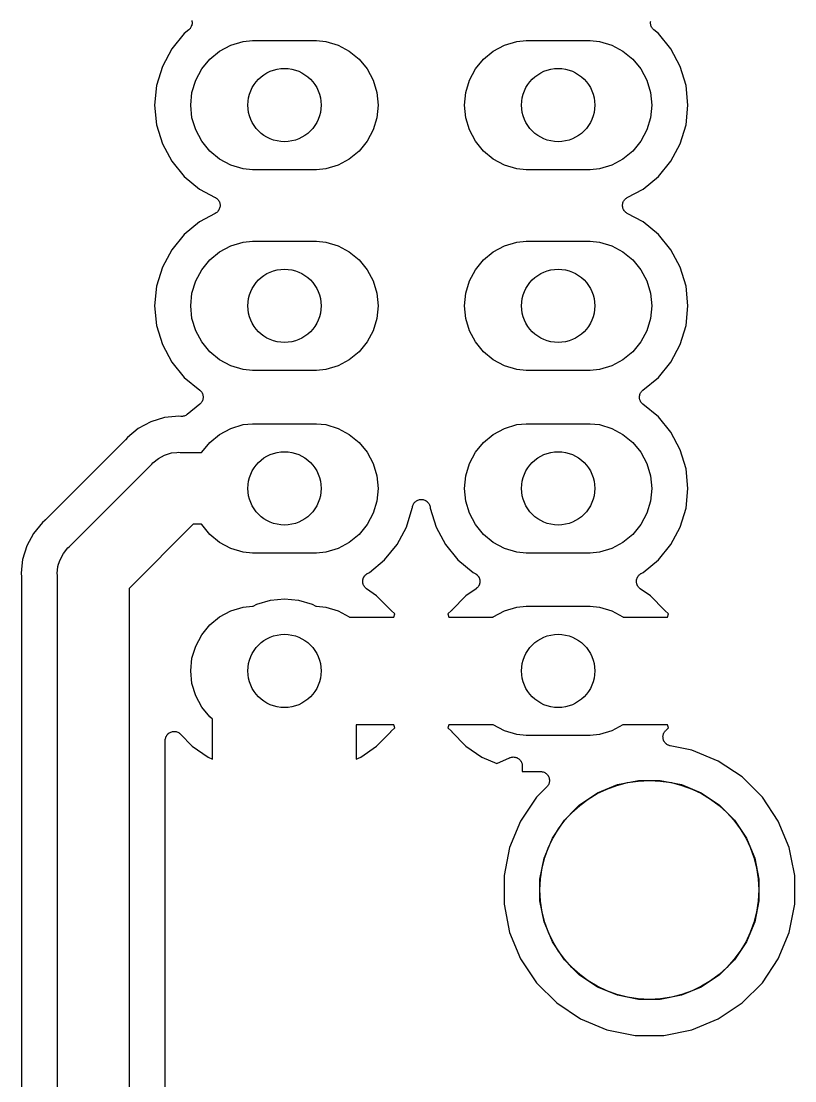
# Model space of a CAD drawing. Extents: x 1.67 to 6.2, y -5.98 to -1.89.
# Drawn here: x 3.409 to 3.833, y -3.691 to -3.111 of the extents above; entities that cross this region are included whole.
import ezdxf

# ---------------------------------------------------------------- set-up
doc = ezdxf.new("R2010")
doc.units = 0
doc.header["$MEASUREMENT"] = 0
doc.layers.add('BLACK', color=7, linetype='CONTINUOUS')

msp = doc.modelspace()

# ---------------------------------------------------------------- linework, layer by layer
at = {"layer": 'BLACK', "linetype": 'CONTINUOUS'}
for p, q in [((3.50271, -3.1104), (3.5028, -3.11085)), ((3.5028, -3.11085), (3.50289, -3.11131)), ((3.50289, -3.11131), (3.50289, -3.11133)), ((3.50289, -3.11133), (3.50289, -3.11134)), ((3.50289, -3.11134), (3.50289, -3.11181)), ((3.7542, -3.11127), (3.75421, -3.11126)), ((3.7542, -3.11174), (3.7542, -3.11127)), ((3.75421, -3.11124), (3.7543, -3.11078)), ((3.75421, -3.11126), (3.75421, -3.11124)), ((3.50111, -3.11558), (3.49863, -3.11761)), ((3.50144, -3.11525), (3.50111, -3.11558)), ((3.50177, -3.11492), (3.50144, -3.11525)), ((3.50178, -3.11491), (3.50177, -3.11492)), ((3.50179, -3.1149), (3.50178, -3.11491)), ((3.50205, -3.11451), (3.50179, -3.1149)), ((3.50231, -3.11413), (3.50205, -3.11451)), ((3.50232, -3.11411), (3.50231, -3.11413)), ((3.5025, -3.11367), (3.50232, -3.1141)), ((3.50232, -3.1141), (3.50232, -3.11411)), ((3.50268, -3.11324), (3.5025, -3.11367)), ((3.50269, -3.11323), (3.50268, -3.11324)), ((3.50278, -3.11276), (3.50269, -3.11321)), ((3.50269, -3.11321), (3.50269, -3.11323)), ((3.50288, -3.1123), (3.50278, -3.11276)), ((3.50289, -3.11181), (3.50288, -3.11227)), ((3.50288, -3.11227), (3.50288, -3.11229)), ((3.50288, -3.11229), (3.50288, -3.1123)), ((3.7542, -3.1122), (3.7542, -3.11174)), ((3.7542, -3.11222), (3.7542, -3.1122)), ((3.7542, -3.11223), (3.7542, -3.11222)), ((3.75429, -3.11269), (3.7542, -3.11223)), ((3.75437, -3.11315), (3.75429, -3.11269)), ((3.75438, -3.11316), (3.75437, -3.11315)), ((3.75438, -3.11318), (3.75438, -3.11316)), ((3.75456, -3.11361), (3.75438, -3.11318)), ((3.75473, -3.11404), (3.75456, -3.11361)), ((3.75474, -3.11405), (3.75473, -3.11404)), ((3.75474, -3.11406), (3.75474, -3.11405)), ((3.755, -3.11445), (3.75474, -3.11406)), ((3.75525, -3.11484), (3.755, -3.11445)), ((3.75527, -3.11485), (3.75525, -3.11484)), ((3.75527, -3.11487), (3.75527, -3.11485)), ((3.7556, -3.1152), (3.75527, -3.11487)), ((3.75592, -3.11553), (3.7556, -3.1152)), ((3.75595, -3.11555), (3.75592, -3.11553)), ((3.75598, -3.11558), (3.75595, -3.11555)), ((3.75595, -3.11555), (3.75595, -3.11555)), ((3.75595, -3.11555), (3.75595, -3.11555)), ((3.75845, -3.11761), (3.75598, -3.11558)), ((3.49863, -3.11761), (3.49174, -3.126)), ((3.52417, -3.12388), (3.53085, -3.12185)), ((3.53085, -3.12185), (3.53605, -3.12134)), ((3.53605, -3.12134), (3.57103, -3.12134)), ((3.57103, -3.12134), (3.57624, -3.12185)), ((3.57624, -3.12185), (3.58292, -3.12388)), ((3.67417, -3.12388), (3.68085, -3.12185)), ((3.68085, -3.12185), (3.68605, -3.12134)), ((3.68605, -3.12134), (3.72103, -3.12134)), ((3.72103, -3.12134), (3.72624, -3.12185)), ((3.72624, -3.12185), (3.73292, -3.12388)), ((3.76534, -3.126), (3.75845, -3.11761)), ((3.49174, -3.126), (3.48663, -3.13558)), ((3.51262, -3.1316), (3.51801, -3.12717)), ((3.51801, -3.12717), (3.52417, -3.12388)), ((3.58292, -3.12388), (3.58907, -3.12717)), ((3.58907, -3.12717), (3.59447, -3.1316)), ((3.66262, -3.1316), (3.66801, -3.12717)), ((3.66801, -3.12717), (3.67417, -3.12388)), ((3.73292, -3.12388), (3.73907, -3.12717)), ((3.73907, -3.12717), (3.74447, -3.1316)), ((3.77046, -3.13558), (3.76534, -3.126)), ((3.50819, -3.13699), (3.51262, -3.1316)), ((3.59447, -3.1316), (3.5989, -3.13699)), ((3.65819, -3.13699), (3.66262, -3.1316)), ((3.74447, -3.1316), (3.7489, -3.13699)), ((3.48663, -3.13558), (3.48347, -3.14597)), ((3.5049, -3.14315), (3.50819, -3.13699)), ((3.5989, -3.13699), (3.60219, -3.14315)), ((3.6549, -3.14315), (3.65819, -3.13699)), ((3.7489, -3.13699), (3.75219, -3.14315)), ((3.77361, -3.14597), (3.77046, -3.13558)), ((3.48347, -3.14597), (3.48241, -3.15677)), ((3.50287, -3.14983), (3.5049, -3.14315)), ((3.60219, -3.14315), (3.60421, -3.14983)), ((3.65287, -3.14983), (3.6549, -3.14315)), ((3.75219, -3.14315), (3.75421, -3.14983)), ((3.77468, -3.15677), (3.77361, -3.14597)), ((3.50219, -3.15677), (3.50287, -3.14983)), ((3.60421, -3.14983), (3.6049, -3.15677)), ((3.65219, -3.15677), (3.65287, -3.14983)), ((3.75421, -3.14983), (3.7549, -3.15677)), ((3.48241, -3.15677), (3.48347, -3.16758)), ((3.50287, -3.16372), (3.50219, -3.15677)), ((3.6049, -3.15677), (3.60421, -3.16372)), ((3.65287, -3.16372), (3.65219, -3.15677)), ((3.7549, -3.15677), (3.75421, -3.16372)), ((3.77361, -3.16758), (3.77468, -3.15677)), ((3.5049, -3.1704), (3.50287, -3.16372)), ((3.60421, -3.16372), (3.60219, -3.1704)), ((3.6549, -3.1704), (3.65287, -3.16372)), ((3.75421, -3.16372), (3.75219, -3.1704)), ((3.48347, -3.16758), (3.48663, -3.17797)), ((3.77046, -3.17797), (3.77361, -3.16758)), ((3.50819, -3.17655), (3.5049, -3.1704)), ((3.60219, -3.1704), (3.5989, -3.17655)), ((3.65819, -3.17655), (3.6549, -3.1704)), ((3.75219, -3.1704), (3.7489, -3.17655)), ((3.48663, -3.17797), (3.49174, -3.18754)), ((3.51262, -3.18195), (3.50819, -3.17655)), ((3.5989, -3.17655), (3.59447, -3.18195)), ((3.66262, -3.18195), (3.65819, -3.17655)), ((3.7489, -3.17655), (3.74447, -3.18195)), ((3.76534, -3.18754), (3.77046, -3.17797)), ((3.51801, -3.18638), (3.51262, -3.18195)), ((3.52417, -3.18967), (3.51801, -3.18638)), ((3.58907, -3.18638), (3.58292, -3.18967)), ((3.59447, -3.18195), (3.58907, -3.18638)), ((3.66801, -3.18638), (3.66262, -3.18195)), ((3.67417, -3.18967), (3.66801, -3.18638)), ((3.73907, -3.18638), (3.73292, -3.18967)), ((3.74447, -3.18195), (3.73907, -3.18638)), ((3.49174, -3.18754), (3.49863, -3.19593)), ((3.53085, -3.19169), (3.52417, -3.18967)), ((3.53605, -3.1922), (3.53085, -3.19169)), ((3.57103, -3.1922), (3.53605, -3.1922)), ((3.57624, -3.19169), (3.57103, -3.1922)), ((3.58292, -3.18967), (3.57624, -3.19169)), ((3.68085, -3.19169), (3.67417, -3.18967)), ((3.68605, -3.1922), (3.68085, -3.19169)), ((3.72103, -3.1922), (3.68605, -3.1922)), ((3.72624, -3.19169), (3.72103, -3.1922)), ((3.73292, -3.18967), (3.72624, -3.19169)), ((3.75845, -3.19593), (3.76534, -3.18754)), ((3.49863, -3.19593), (3.50703, -3.20282)), ((3.75006, -3.20282), (3.75845, -3.19593)), ((3.50703, -3.20282), (3.51565, -3.20743)), ((3.74144, -3.20743), (3.75006, -3.20282)), ((3.51565, -3.20743), (3.51569, -3.20745)), ((3.51569, -3.20745), (3.51569, -3.20745)), ((3.51569, -3.20745), (3.51569, -3.20745)), ((3.51569, -3.20745), (3.51571, -3.20746)), ((3.51571, -3.20746), (3.5161, -3.20773)), ((3.5161, -3.20773), (3.51648, -3.20799)), ((3.51648, -3.20799), (3.51649, -3.208)), ((3.51649, -3.208), (3.5165, -3.20801)), ((3.5165, -3.20801), (3.51683, -3.20835)), ((3.51683, -3.20835), (3.51716, -3.20868)), ((3.51716, -3.20868), (3.51716, -3.20869)), ((3.51716, -3.20869), (3.51717, -3.2087)), ((3.51717, -3.2087), (3.51743, -3.20909)), ((3.51743, -3.20909), (3.51768, -3.20948)), ((3.51768, -3.20948), (3.51769, -3.20949)), ((3.51769, -3.20949), (3.51769, -3.2095)), ((3.51769, -3.2095), (3.51787, -3.20994)), ((3.51787, -3.20994), (3.51805, -3.21037)), ((3.73906, -3.21031), (3.73924, -3.20987)), ((3.73924, -3.20987), (3.73942, -3.20944)), ((3.73942, -3.20944), (3.73943, -3.20943)), ((3.73943, -3.20942), (3.7397, -3.20903)), ((3.73943, -3.20943), (3.73943, -3.20942)), ((3.7397, -3.20903), (3.73996, -3.20864)), ((3.73996, -3.20864), (3.73997, -3.20864)), ((3.73997, -3.20863), (3.74031, -3.20829)), ((3.73997, -3.20864), (3.73997, -3.20863)), ((3.74031, -3.20829), (3.74064, -3.20796)), ((3.74064, -3.20796), (3.74065, -3.20796)), ((3.74065, -3.20796), (3.74066, -3.20795)), ((3.74066, -3.20795), (3.74105, -3.20769)), ((3.74105, -3.20769), (3.74144, -3.20743)), ((3.51604, -3.21585), (3.51565, -3.21611)), ((3.51643, -3.21559), (3.51604, -3.21585)), ((3.51644, -3.21558), (3.51643, -3.21559)), ((3.51645, -3.21558), (3.51644, -3.21558)), ((3.51678, -3.21525), (3.51645, -3.21558)), ((3.51711, -3.21492), (3.51678, -3.21525)), ((3.51712, -3.21491), (3.51711, -3.21492)), ((3.51713, -3.2149), (3.51712, -3.21491)), ((3.51739, -3.21451), (3.51713, -3.2149)), ((3.51765, -3.21412), (3.51739, -3.21451)), ((3.51766, -3.21411), (3.51765, -3.21412)), ((3.51784, -3.21368), (3.51766, -3.2141)), ((3.51766, -3.2141), (3.51766, -3.21411)), ((3.51803, -3.21324), (3.51784, -3.21368)), ((3.51812, -3.21276), (3.51803, -3.21322)), ((3.51803, -3.21322), (3.51803, -3.21323)), ((3.51803, -3.21323), (3.51803, -3.21324)), ((3.51805, -3.21037), (3.51805, -3.21038)), ((3.51805, -3.21038), (3.51805, -3.21039)), ((3.51805, -3.21039), (3.51814, -3.21086)), ((3.51822, -3.2123), (3.51812, -3.21276)), ((3.51814, -3.21086), (3.51823, -3.21131)), ((3.51823, -3.21181), (3.51822, -3.21228)), ((3.51822, -3.21228), (3.51822, -3.21229)), ((3.51822, -3.21229), (3.51822, -3.2123)), ((3.51823, -3.21131), (3.51823, -3.21133)), ((3.51823, -3.21133), (3.51823, -3.21134)), ((3.51823, -3.21134), (3.51823, -3.21181)), ((3.73886, -3.21127), (3.73887, -3.21126)), ((3.73886, -3.21174), (3.73886, -3.21127)), ((3.73886, -3.21221), (3.73886, -3.21174)), ((3.73886, -3.21222), (3.73886, -3.21221)), ((3.73886, -3.21223), (3.73886, -3.21222)), ((3.73895, -3.21269), (3.73886, -3.21223)), ((3.73887, -3.21125), (3.73896, -3.21079)), ((3.73887, -3.21126), (3.73887, -3.21125)), ((3.73903, -3.21315), (3.73895, -3.21269)), ((3.73896, -3.21079), (3.73905, -3.21033)), ((3.73904, -3.21316), (3.73903, -3.21315)), ((3.73904, -3.21317), (3.73904, -3.21316)), ((3.73922, -3.2136), (3.73904, -3.21317)), ((3.73905, -3.21033), (3.73906, -3.21032)), ((3.73906, -3.21032), (3.73906, -3.21031)), ((3.73939, -3.21404), (3.73922, -3.2136)), ((3.7394, -3.21405), (3.73939, -3.21404)), ((3.7394, -3.21406), (3.7394, -3.21405)), ((3.73966, -3.21445), (3.7394, -3.21406)), ((3.73992, -3.21485), (3.73966, -3.21445)), ((3.73993, -3.21486), (3.73992, -3.21485)), ((3.73992, -3.21485), (3.73992, -3.21485)), ((3.74026, -3.2152), (3.73993, -3.21486)), ((3.74059, -3.21553), (3.74026, -3.2152)), ((3.7406, -3.21554), (3.74059, -3.21553)), ((3.7406, -3.21555), (3.7406, -3.21554)), ((3.74099, -3.21581), (3.7406, -3.21555)), ((3.74138, -3.21608), (3.74099, -3.21581)), ((3.50703, -3.22072), (3.49863, -3.22761)), ((3.51565, -3.21611), (3.50703, -3.22072)), ((3.7414, -3.21609), (3.74138, -3.21608)), ((3.74144, -3.21611), (3.7414, -3.21609)), ((3.7414, -3.21609), (3.7414, -3.21609)), ((3.7414, -3.21609), (3.7414, -3.21609)), ((3.75006, -3.22072), (3.74144, -3.21611)), ((3.75845, -3.22761), (3.75006, -3.22072)), ((3.49863, -3.22761), (3.49174, -3.236)), ((3.76534, -3.236), (3.75845, -3.22761)), ((3.52417, -3.23388), (3.53085, -3.23185)), ((3.53085, -3.23185), (3.53605, -3.23134)), ((3.53605, -3.23134), (3.57103, -3.23134)), ((3.57103, -3.23134), (3.57624, -3.23185)), ((3.57624, -3.23185), (3.58292, -3.23388)), ((3.67417, -3.23388), (3.68085, -3.23185)), ((3.68085, -3.23185), (3.68605, -3.23134)), ((3.68605, -3.23134), (3.72103, -3.23134)), ((3.72103, -3.23134), (3.72624, -3.23185)), ((3.72624, -3.23185), (3.73292, -3.23388)), ((3.49174, -3.236), (3.48663, -3.24558)), ((3.51262, -3.2416), (3.51801, -3.23717)), ((3.51801, -3.23717), (3.52417, -3.23388)), ((3.58292, -3.23388), (3.58907, -3.23717)), ((3.58907, -3.23717), (3.59447, -3.2416)), ((3.66262, -3.2416), (3.66801, -3.23717)), ((3.66801, -3.23717), (3.67417, -3.23388)), ((3.73292, -3.23388), (3.73907, -3.23717)), ((3.73907, -3.23717), (3.74447, -3.2416)), ((3.77046, -3.24558), (3.76534, -3.236)), ((3.50819, -3.24699), (3.51262, -3.2416)), ((3.59447, -3.2416), (3.5989, -3.24699)), ((3.65819, -3.24699), (3.66262, -3.2416)), ((3.74447, -3.2416), (3.7489, -3.24699)), ((3.48663, -3.24558), (3.48347, -3.25597)), ((3.5049, -3.25315), (3.50819, -3.24699)), ((3.5989, -3.24699), (3.60219, -3.25315)), ((3.6549, -3.25315), (3.65819, -3.24699)), ((3.7489, -3.24699), (3.75219, -3.25315)), ((3.77361, -3.25597), (3.77046, -3.24558)), ((3.48347, -3.25597), (3.48241, -3.26677)), ((3.50287, -3.25983), (3.5049, -3.25315)), ((3.60219, -3.25315), (3.60421, -3.25983)), ((3.65287, -3.25983), (3.6549, -3.25315)), ((3.75219, -3.25315), (3.75421, -3.25983)), ((3.77468, -3.26677), (3.77361, -3.25597)), ((3.50219, -3.26677), (3.50287, -3.25983)), ((3.60421, -3.25983), (3.6049, -3.26677)), ((3.65219, -3.26677), (3.65287, -3.25983)), ((3.75421, -3.25983), (3.7549, -3.26677)), ((3.48241, -3.26677), (3.48347, -3.27758)), ((3.50287, -3.27372), (3.50219, -3.26677)), ((3.6049, -3.26677), (3.60421, -3.27372)), ((3.65287, -3.27372), (3.65219, -3.26677)), ((3.7549, -3.26677), (3.75421, -3.27372)), ((3.77361, -3.27758), (3.77468, -3.26677)), ((3.5049, -3.2804), (3.50287, -3.27372)), ((3.60421, -3.27372), (3.60219, -3.2804)), ((3.6549, -3.2804), (3.65287, -3.27372)), ((3.75421, -3.27372), (3.75219, -3.2804)), ((3.48347, -3.27758), (3.48663, -3.28797)), ((3.77046, -3.28797), (3.77361, -3.27758)), ((3.50819, -3.28655), (3.5049, -3.2804)), ((3.60219, -3.2804), (3.5989, -3.28655)), ((3.65819, -3.28655), (3.6549, -3.2804)), ((3.75219, -3.2804), (3.7489, -3.28655)), ((3.48663, -3.28797), (3.49174, -3.29754)), ((3.51262, -3.29195), (3.50819, -3.28655)), ((3.5989, -3.28655), (3.59447, -3.29195)), ((3.66262, -3.29195), (3.65819, -3.28655)), ((3.7489, -3.28655), (3.74447, -3.29195)), ((3.76534, -3.29754), (3.77046, -3.28797)), ((3.51801, -3.29638), (3.51262, -3.29195)), ((3.52417, -3.29967), (3.51801, -3.29638)), ((3.58907, -3.29638), (3.58292, -3.29967)), ((3.59447, -3.29195), (3.58907, -3.29638)), ((3.66801, -3.29638), (3.66262, -3.29195)), ((3.67417, -3.29967), (3.66801, -3.29638)), ((3.73907, -3.29638), (3.73292, -3.29967)), ((3.74447, -3.29195), (3.73907, -3.29638)), ((3.49174, -3.29754), (3.49863, -3.30593)), ((3.53085, -3.30169), (3.52417, -3.29967)), ((3.53605, -3.3022), (3.53085, -3.30169)), ((3.57103, -3.3022), (3.53605, -3.3022)), ((3.57624, -3.30169), (3.57103, -3.3022)), ((3.58292, -3.29967), (3.57624, -3.30169)), ((3.68085, -3.30169), (3.67417, -3.29967)), ((3.68605, -3.3022), (3.68085, -3.30169)), ((3.72103, -3.3022), (3.68605, -3.3022)), ((3.72624, -3.30169), (3.72103, -3.3022)), ((3.73292, -3.29967), (3.72624, -3.30169)), ((3.75845, -3.30593), (3.76534, -3.29754)), ((3.49863, -3.30593), (3.5072, -3.31297)), ((3.74988, -3.31297), (3.75845, -3.30593)), ((3.5072, -3.31297), (3.50723, -3.31299)), ((3.50723, -3.31299), (3.50723, -3.31299)), ((3.50723, -3.31299), (3.50723, -3.31299)), ((3.50723, -3.31299), (3.50725, -3.31301)), ((3.50725, -3.31301), (3.50758, -3.31335)), ((3.50758, -3.31335), (3.50791, -3.31368)), ((3.50791, -3.31368), (3.50791, -3.31369)), ((3.50791, -3.31369), (3.50792, -3.3137)), ((3.50792, -3.3137), (3.50818, -3.31409)), ((3.50818, -3.31409), (3.50843, -3.31448)), ((3.50843, -3.31448), (3.50844, -3.31449)), ((3.50844, -3.31449), (3.50845, -3.31451)), ((3.50845, -3.31451), (3.50862, -3.31494)), ((3.74849, -3.31487), (3.74867, -3.31444)), ((3.74867, -3.31444), (3.74868, -3.31443)), ((3.74868, -3.31442), (3.74895, -3.31403)), ((3.74868, -3.31443), (3.74868, -3.31442)), ((3.74895, -3.31403), (3.74921, -3.31365)), ((3.74921, -3.31365), (3.74922, -3.31364)), ((3.74922, -3.31362), (3.74956, -3.3133)), ((3.74922, -3.31364), (3.74922, -3.31362)), ((3.74956, -3.3133), (3.74988, -3.31297)), ((3.50753, -3.32025), (3.5072, -3.32058)), ((3.50786, -3.31992), (3.50753, -3.32025)), ((3.50787, -3.31991), (3.50786, -3.31992)), ((3.50788, -3.3199), (3.50787, -3.31991)), ((3.50814, -3.31951), (3.50788, -3.3199)), ((3.5084, -3.31913), (3.50814, -3.31951)), ((3.50841, -3.31911), (3.5084, -3.31913)), ((3.50842, -3.3191), (3.50841, -3.31911)), ((3.5086, -3.31867), (3.50842, -3.3191)), ((3.50878, -3.31824), (3.5086, -3.31867)), ((3.50862, -3.31494), (3.5088, -3.31537)), ((3.50879, -3.31821), (3.50878, -3.31823)), ((3.50878, -3.31823), (3.50878, -3.31824)), ((3.50888, -3.31776), (3.50879, -3.31821)), ((3.5088, -3.31537), (3.5088, -3.31538)), ((3.5088, -3.31538), (3.50881, -3.3154)), ((3.50881, -3.3154), (3.50889, -3.31585)), ((3.50897, -3.3173), (3.50888, -3.31776)), ((3.50889, -3.31585), (3.50898, -3.31631)), ((3.50898, -3.31727), (3.50897, -3.31729)), ((3.50897, -3.31729), (3.50897, -3.3173)), ((3.50898, -3.31631), (3.50898, -3.31633)), ((3.50898, -3.31633), (3.50898, -3.31634)), ((3.50898, -3.31634), (3.50898, -3.31681)), ((3.50898, -3.31681), (3.50898, -3.31727)), ((3.7481, -3.3172), (3.74811, -3.31673)), ((3.74811, -3.31722), (3.7481, -3.3172)), ((3.74811, -3.31624), (3.74821, -3.31578)), ((3.74811, -3.31626), (3.74811, -3.31624)), ((3.74811, -3.31627), (3.74811, -3.31626)), ((3.74811, -3.31673), (3.74811, -3.31627)), ((3.74811, -3.31723), (3.74811, -3.31722)), ((3.7482, -3.31769), (3.74811, -3.31723)), ((3.74828, -3.31815), (3.7482, -3.31769)), ((3.74821, -3.31578), (3.7483, -3.31533)), ((3.74829, -3.31816), (3.74828, -3.31815)), ((3.74829, -3.31818), (3.74829, -3.31816)), ((3.74847, -3.31861), (3.74829, -3.31818)), ((3.7483, -3.31533), (3.74831, -3.31532)), ((3.74831, -3.3153), (3.74849, -3.31487)), ((3.74831, -3.31532), (3.74831, -3.3153)), ((3.74864, -3.31904), (3.74847, -3.31861)), ((3.74865, -3.31905), (3.74864, -3.31904)), ((3.74865, -3.31906), (3.74865, -3.31905)), ((3.74891, -3.31946), (3.74865, -3.31906)), ((3.74916, -3.31984), (3.74891, -3.31946)), ((3.74917, -3.31985), (3.74916, -3.31984)), ((3.74918, -3.31987), (3.74917, -3.31985)), ((3.74951, -3.3202), (3.74918, -3.31987)), ((3.74983, -3.32053), (3.74951, -3.3202)), ((3.74985, -3.32055), (3.74983, -3.32053)), ((3.50024, -3.32629), (3.49986, -3.32653)), ((3.50028, -3.32625), (3.50024, -3.32629)), ((3.5003, -3.32624), (3.50028, -3.32625)), ((3.50028, -3.32625), (3.50028, -3.32625)), ((3.50028, -3.32625), (3.50028, -3.32625)), ((3.5072, -3.32058), (3.5003, -3.32624)), ((3.74986, -3.32055), (3.74985, -3.32055)), ((3.74985, -3.32055), (3.74985, -3.32055)), ((3.74988, -3.32058), (3.74986, -3.32055)), ((3.75845, -3.32761), (3.74988, -3.32058)), ((3.48029, -3.33022), (3.47345, -3.33388)), ((3.48772, -3.32797), (3.48029, -3.33022)), ((3.49374, -3.32738), (3.48772, -3.32797)), ((3.49543, -3.32721), (3.49374, -3.32738)), ((3.49374, -3.32738), (3.49374, -3.32738)), ((3.49669, -3.32734), (3.49543, -3.32721)), ((3.49715, -3.32734), (3.49669, -3.32734)), ((3.4976, -3.32734), (3.49715, -3.32734)), ((3.49763, -3.32734), (3.4976, -3.32734)), ((3.49765, -3.32734), (3.49763, -3.32734)), ((3.4981, -3.32725), (3.49765, -3.32734)), ((3.49855, -3.32716), (3.4981, -3.32725)), ((3.49857, -3.32715), (3.49855, -3.32716)), ((3.4986, -3.32715), (3.49857, -3.32715)), ((3.49902, -3.32698), (3.4986, -3.32715)), ((3.49944, -3.32681), (3.49902, -3.32698)), ((3.49946, -3.32679), (3.49944, -3.32681)), ((3.49948, -3.32678), (3.49946, -3.32679)), ((3.49986, -3.32653), (3.49948, -3.32678)), ((3.52417, -3.33388), (3.53085, -3.33185)), ((3.53085, -3.33185), (3.53605, -3.33134)), ((3.53605, -3.33134), (3.57103, -3.33134)), ((3.57103, -3.33134), (3.57624, -3.33185)), ((3.57624, -3.33185), (3.58292, -3.33388)), ((3.67417, -3.33388), (3.68085, -3.33185)), ((3.68085, -3.33185), (3.68605, -3.33134)), ((3.68605, -3.33134), (3.72103, -3.33134)), ((3.72103, -3.33134), (3.72624, -3.33185)), ((3.72624, -3.33185), (3.73292, -3.33388)), ((3.76534, -3.336), (3.75845, -3.32761)), ((3.47345, -3.33388), (3.46746, -3.3388)), ((3.51262, -3.3416), (3.51801, -3.33717)), ((3.51801, -3.33717), (3.52417, -3.33388)), ((3.58292, -3.33388), (3.58907, -3.33717)), ((3.58907, -3.33717), (3.59447, -3.3416)), ((3.66262, -3.3416), (3.66801, -3.33717)), ((3.66801, -3.33717), (3.67417, -3.33388)), ((3.73292, -3.33388), (3.73907, -3.33717)), ((3.73907, -3.33717), (3.74447, -3.3416)), ((3.77046, -3.34558), (3.76534, -3.336)), ((3.46606, -3.34047), (3.42252, -3.38401)), ((3.46619, -3.34031), (3.46606, -3.34047)), ((3.46634, -3.34017), (3.46619, -3.34031)), ((3.46638, -3.34011), (3.46634, -3.34017)), ((3.46746, -3.3388), (3.46638, -3.34011)), ((3.50819, -3.34699), (3.51262, -3.3416)), ((3.59447, -3.3416), (3.5989, -3.34699)), ((3.65819, -3.34699), (3.66262, -3.3416)), ((3.74447, -3.3416), (3.7489, -3.34699)), ((3.48444, -3.35032), (3.48786, -3.3485)), ((3.48786, -3.3485), (3.49157, -3.34737)), ((3.49157, -3.34737), (3.49447, -3.34709)), ((3.49447, -3.34709), (3.49543, -3.34699)), ((3.49543, -3.34699), (3.4964, -3.34709)), ((3.4964, -3.34709), (3.50814, -3.34709)), ((3.50814, -3.34709), (3.50819, -3.34699)), ((3.5989, -3.34699), (3.60219, -3.35315)), ((3.6549, -3.35315), (3.65819, -3.34699)), ((3.7489, -3.34699), (3.75219, -3.35315)), ((3.77361, -3.35597), (3.77046, -3.34558)), ((3.43558, -3.39878), (3.48083, -3.35354)), ((3.48083, -3.35354), (3.48145, -3.35278)), ((3.48145, -3.35278), (3.48444, -3.35032)), ((3.60219, -3.35315), (3.60421, -3.35983)), ((3.65287, -3.35983), (3.6549, -3.35315)), ((3.75219, -3.35315), (3.75421, -3.35983)), ((3.60421, -3.35983), (3.6049, -3.36677)), ((3.65219, -3.36677), (3.65287, -3.35983)), ((3.75421, -3.35983), (3.7549, -3.36677)), ((3.77468, -3.36677), (3.77361, -3.35597)), ((3.6049, -3.36677), (3.60421, -3.37372)), ((3.65287, -3.37372), (3.65219, -3.36677)), ((3.7549, -3.36677), (3.75421, -3.37372)), ((3.77361, -3.37758), (3.77468, -3.36677)), ((3.60421, -3.37372), (3.60219, -3.3804)), ((3.62046, -3.38797), (3.62361, -3.37758)), ((3.62361, -3.37758), (3.62365, -3.37723)), ((3.62365, -3.37716), (3.62376, -3.37668)), ((3.62365, -3.37717), (3.62365, -3.37716)), ((3.62365, -3.37723), (3.62365, -3.37717)), ((3.62365, -3.37717), (3.62365, -3.37717)), ((3.62365, -3.37717), (3.62365, -3.37717)), ((3.62376, -3.37668), (3.62385, -3.37623)), ((3.62385, -3.37623), (3.62404, -3.3758)), ((3.62385, -3.37623), (3.62385, -3.37623)), ((3.62385, -3.37623), (3.62385, -3.37623)), ((3.62404, -3.3758), (3.62423, -3.37535)), ((3.62423, -3.37534), (3.62452, -3.37493)), ((3.62423, -3.37535), (3.62423, -3.37534)), ((3.62423, -3.37534), (3.62423, -3.37534)), ((3.62452, -3.37493), (3.62477, -3.37455)), ((3.62477, -3.37455), (3.62513, -3.3742)), ((3.62477, -3.37455), (3.62477, -3.37455)), ((3.62477, -3.37455), (3.62477, -3.37455)), ((3.62513, -3.3742), (3.62546, -3.37388)), ((3.62546, -3.37388), (3.62586, -3.37362)), ((3.62546, -3.37388), (3.62546, -3.37388)), ((3.62546, -3.37388), (3.62546, -3.37388)), ((3.62586, -3.37362), (3.62626, -3.37336)), ((3.62626, -3.37336), (3.62626, -3.37335)), ((3.62626, -3.37335), (3.62627, -3.37335)), ((3.62627, -3.37335), (3.62669, -3.37318)), ((3.62669, -3.37318), (3.62715, -3.373)), ((3.62715, -3.373), (3.62715, -3.37299)), ((3.62715, -3.37299), (3.62716, -3.37299)), ((3.62716, -3.37299), (3.62759, -3.37291)), ((3.62759, -3.37291), (3.6281, -3.37281)), ((3.6281, -3.37281), (3.6281, -3.37281)), ((3.6281, -3.37281), (3.6281, -3.37281)), ((3.6281, -3.37281), (3.62854, -3.37282)), ((3.62854, -3.37282), (3.62906, -3.37282)), ((3.62906, -3.37282), (3.62906, -3.37282)), ((3.62906, -3.37282), (3.62906, -3.37282)), ((3.62906, -3.37282), (3.6295, -3.37291)), ((3.6295, -3.37291), (3.63, -3.37301)), ((3.63, -3.37301), (3.63, -3.37301)), ((3.63, -3.37301), (3.63, -3.37302)), ((3.63, -3.37302), (3.63042, -3.37319)), ((3.63042, -3.37319), (3.63088, -3.37339)), ((3.63088, -3.37339), (3.63088, -3.37339)), ((3.63088, -3.37339), (3.63089, -3.37339)), ((3.63089, -3.37339), (3.63127, -3.37365)), ((3.63127, -3.37365), (3.63168, -3.37392)), ((3.63168, -3.37392), (3.63168, -3.37392)), ((3.63168, -3.37392), (3.63168, -3.37393)), ((3.63168, -3.37393), (3.632, -3.37424)), ((3.632, -3.37424), (3.63236, -3.3746)), ((3.63236, -3.3746), (3.63236, -3.37461)), ((3.63236, -3.37461), (3.63236, -3.37461)), ((3.63236, -3.37461), (3.6326, -3.37497)), ((3.6326, -3.37497), (3.63289, -3.3754)), ((3.63289, -3.3754), (3.63289, -3.37541)), ((3.63289, -3.37541), (3.63289, -3.37541)), ((3.63289, -3.37541), (3.63306, -3.37583)), ((3.63306, -3.37583), (3.63325, -3.37629)), ((3.63325, -3.37629), (3.63325, -3.37629)), ((3.63325, -3.37629), (3.63326, -3.3763)), ((3.63326, -3.3763), (3.63334, -3.37673)), ((3.63334, -3.37673), (3.63344, -3.37723)), ((3.63344, -3.37723), (3.63347, -3.37758)), ((3.63347, -3.37758), (3.63663, -3.38797)), ((3.6549, -3.3804), (3.65287, -3.37372)), ((3.75421, -3.37372), (3.75219, -3.3804)), ((3.77046, -3.38797), (3.77361, -3.37758)), ((3.42216, -3.38433), (3.42085, -3.38541)), ((3.42231, -3.38419), (3.42216, -3.38433)), ((3.42247, -3.38406), (3.42231, -3.38419)), ((3.42252, -3.38401), (3.42247, -3.38406)), ((3.60219, -3.3804), (3.5989, -3.38655)), ((3.65819, -3.38655), (3.6549, -3.3804)), ((3.75219, -3.3804), (3.7489, -3.38655)), ((3.42085, -3.38541), (3.41593, -3.39141)), ((3.50359, -3.38646), (3.4685, -3.42154)), ((3.50814, -3.38646), (3.50359, -3.38646)), ((3.50819, -3.38655), (3.50814, -3.38646)), ((3.51262, -3.39195), (3.50819, -3.38655)), ((3.5989, -3.38655), (3.59447, -3.39195)), ((3.61534, -3.39754), (3.62046, -3.38797)), ((3.63663, -3.38797), (3.64174, -3.39754)), ((3.66262, -3.39195), (3.65819, -3.38655)), ((3.7489, -3.38655), (3.74447, -3.39195)), ((3.76534, -3.39754), (3.77046, -3.38797)), ((3.41593, -3.39141), (3.41227, -3.39825)), ((3.51801, -3.39638), (3.51262, -3.39195)), ((3.59447, -3.39195), (3.58907, -3.39638)), ((3.66801, -3.39638), (3.66262, -3.39195)), ((3.74447, -3.39195), (3.73907, -3.39638)), ((3.41227, -3.39825), (3.41002, -3.40567)), ((3.43237, -3.4024), (3.43483, -3.3994)), ((3.43483, -3.3994), (3.43558, -3.39878)), ((3.52417, -3.39967), (3.51801, -3.39638)), ((3.53085, -3.40169), (3.52417, -3.39967)), ((3.53605, -3.4022), (3.53085, -3.40169)), ((3.57624, -3.40169), (3.57103, -3.4022)), ((3.58292, -3.39967), (3.57624, -3.40169)), ((3.58907, -3.39638), (3.58292, -3.39967)), ((3.60845, -3.40593), (3.61534, -3.39754)), ((3.64174, -3.39754), (3.64863, -3.40593)), ((3.67417, -3.39967), (3.66801, -3.39638)), ((3.68085, -3.40169), (3.67417, -3.39967)), ((3.68605, -3.4022), (3.68085, -3.40169)), ((3.72624, -3.40169), (3.72103, -3.4022)), ((3.73292, -3.39967), (3.72624, -3.40169)), ((3.73907, -3.39638), (3.73292, -3.39967)), ((3.75845, -3.40593), (3.76534, -3.39754)), ((3.41002, -3.40567), (3.40949, -3.41101)), ((3.4298, -3.40828), (3.43054, -3.40582)), ((3.43054, -3.40582), (3.43237, -3.4024)), ((3.57103, -3.4022), (3.53605, -3.4022)), ((3.60006, -3.41282), (3.60845, -3.40593)), ((3.64863, -3.40593), (3.65703, -3.41282)), ((3.72103, -3.4022), (3.68605, -3.4022)), ((3.75006, -3.41282), (3.75845, -3.40593)), ((3.40949, -3.41101), (3.40926, -3.41339)), ((3.40926, -3.41339), (3.40943, -3.41508)), ((3.40949, -3.41101), (3.40949, -3.41101)), ((3.42904, -3.41339), (3.42942, -3.40953)), ((3.42913, -3.41435), (3.42904, -3.41339)), ((3.42942, -3.40953), (3.4298, -3.40828)), ((3.59886, -3.41348), (3.59903, -3.41338)), ((3.59903, -3.41338), (3.60006, -3.41282)), ((3.65703, -3.41282), (3.65806, -3.41338)), ((3.65806, -3.41338), (3.65812, -3.41341)), ((3.65812, -3.41341), (3.65828, -3.41352)), ((3.74886, -3.41348), (3.74903, -3.41338)), ((3.74903, -3.41338), (3.75006, -3.41282)), ((3.40943, -3.41508), (3.40943, -3.41515)), ((3.40943, -3.41515), (3.40943, -3.41536)), ((3.40943, -3.41536), (3.40945, -3.41556)), ((3.40945, -3.41556), (3.40945, -3.87578)), ((3.42913, -3.87699), (3.42913, -3.41435)), ((3.59643, -3.4176), (3.59645, -3.41741)), ((3.59645, -3.41789), (3.59643, -3.4176)), ((3.59645, -3.41721), (3.59651, -3.41693)), ((3.59645, -3.41741), (3.59645, -3.41721)), ((3.59645, -3.41817), (3.59645, -3.41789)), ((3.59648, -3.41836), (3.59645, -3.41817)), ((3.5965, -3.41856), (3.59648, -3.41836)), ((3.59657, -3.41884), (3.5965, -3.41856)), ((3.59651, -3.41693), (3.59654, -3.41665)), ((3.59654, -3.41665), (3.5966, -3.41646)), ((3.59663, -3.41912), (3.59657, -3.41884)), ((3.5966, -3.41646), (3.59664, -3.41627)), ((3.5967, -3.4193), (3.59663, -3.41912)), ((3.59664, -3.41627), (3.59675, -3.41601)), ((3.59675, -3.41601), (3.59684, -3.41574)), ((3.59684, -3.41574), (3.59694, -3.41557)), ((3.59694, -3.41557), (3.59701, -3.41538)), ((3.59701, -3.41538), (3.59717, -3.41515)), ((3.59717, -3.41515), (3.59731, -3.4149)), ((3.59731, -3.4149), (3.59744, -3.41475)), ((3.59744, -3.41475), (3.59755, -3.41459)), ((3.59755, -3.41459), (3.59775, -3.41439)), ((3.59775, -3.41439), (3.59794, -3.41417)), ((3.59794, -3.41417), (3.59809, -3.41405)), ((3.59809, -3.41405), (3.59823, -3.41391)), ((3.59823, -3.41391), (3.59846, -3.41375)), ((3.59846, -3.41375), (3.59869, -3.41357)), ((3.59869, -3.41357), (3.59886, -3.41348)), ((3.65828, -3.41352), (3.65845, -3.41361)), ((3.65845, -3.41361), (3.65868, -3.41379)), ((3.65868, -3.41379), (3.65891, -3.41395)), ((3.65891, -3.41395), (3.65905, -3.41409)), ((3.65905, -3.41409), (3.6592, -3.41422)), ((3.6592, -3.41422), (3.65938, -3.41444)), ((3.65938, -3.41444), (3.65958, -3.41464)), ((3.65958, -3.41464), (3.65969, -3.4148)), ((3.65969, -3.4148), (3.65981, -3.41495)), ((3.65981, -3.41495), (3.65995, -3.41521)), ((3.65995, -3.41521), (3.66011, -3.41545)), ((3.66011, -3.41545), (3.66018, -3.41563)), ((3.66018, -3.41563), (3.66027, -3.4158)), ((3.66027, -3.4158), (3.66036, -3.41607)), ((3.66036, -3.41607), (3.66046, -3.41634)), ((3.66044, -3.41918), (3.66036, -3.41936)), ((3.6605, -3.4189), (3.66044, -3.41918)), ((3.66046, -3.41634), (3.6605, -3.41653)), ((3.6605, -3.41653), (3.66056, -3.41672)), ((3.66058, -3.41863), (3.6605, -3.4189)), ((3.66056, -3.41672), (3.66059, -3.417)), ((3.66059, -3.41843), (3.66058, -3.41863)), ((3.66059, -3.417), (3.66064, -3.41728)), ((3.66063, -3.41824), (3.66059, -3.41843)), ((3.66064, -3.41796), (3.66063, -3.41824)), ((3.66064, -3.41728), (3.66064, -3.41748)), ((3.66064, -3.41748), (3.66066, -3.41767)), ((3.66066, -3.41767), (3.66064, -3.41796)), ((3.74643, -3.4176), (3.74645, -3.41741)), ((3.74645, -3.41789), (3.74643, -3.4176)), ((3.74645, -3.41721), (3.74651, -3.41693)), ((3.74645, -3.41741), (3.74645, -3.41721)), ((3.74645, -3.41817), (3.74645, -3.41789)), ((3.74648, -3.41836), (3.74645, -3.41817)), ((3.7465, -3.41856), (3.74648, -3.41836)), ((3.74657, -3.41884), (3.7465, -3.41856)), ((3.74651, -3.41693), (3.74654, -3.41665)), ((3.74654, -3.41665), (3.7466, -3.41646)), ((3.74663, -3.41912), (3.74657, -3.41884)), ((3.7466, -3.41646), (3.74664, -3.41627)), ((3.7467, -3.4193), (3.74663, -3.41912)), ((3.74664, -3.41627), (3.74675, -3.41601)), ((3.74675, -3.41601), (3.74684, -3.41574)), ((3.74684, -3.41574), (3.74694, -3.41557)), ((3.74694, -3.41557), (3.74701, -3.41538)), ((3.74701, -3.41538), (3.74717, -3.41515)), ((3.74717, -3.41515), (3.74731, -3.4149)), ((3.74731, -3.4149), (3.74744, -3.41475)), ((3.74744, -3.41475), (3.74755, -3.41459)), ((3.74755, -3.41459), (3.74775, -3.41439)), ((3.74775, -3.41439), (3.74794, -3.41417)), ((3.74794, -3.41417), (3.74809, -3.41405)), ((3.74809, -3.41405), (3.74823, -3.41391)), ((3.74823, -3.41391), (3.74846, -3.41375)), ((3.74846, -3.41375), (3.74869, -3.41357)), ((3.74869, -3.41357), (3.74886, -3.41348)), ((3.4685, -3.42154), (3.4685, -3.8698)), ((3.59675, -3.41949), (3.5967, -3.4193)), ((3.59688, -3.41974), (3.59675, -3.41949)), ((3.59699, -3.42001), (3.59688, -3.41974)), ((3.5971, -3.42017), (3.59699, -3.42001)), ((3.59718, -3.42034), (3.5971, -3.42017)), ((3.59736, -3.42057), (3.59718, -3.42034)), ((3.59752, -3.42081), (3.59736, -3.42057)), ((3.59765, -3.42095), (3.59752, -3.42081)), ((3.59777, -3.4211), (3.59765, -3.42095)), ((3.59799, -3.42129), (3.59777, -3.4211)), ((3.59819, -3.42149), (3.59799, -3.42129)), ((3.59835, -3.4216), (3.59819, -3.42149)), ((3.5985, -3.42173), (3.59835, -3.4216)), ((3.59856, -3.42177), (3.5985, -3.42173)), ((3.60406, -3.42556), (3.59856, -3.42177)), ((3.65853, -3.42177), (3.65302, -3.42556)), ((3.65868, -3.42164), (3.65853, -3.42177)), ((3.65884, -3.42154), (3.65868, -3.42164)), ((3.65905, -3.42134), (3.65884, -3.42154)), ((3.65926, -3.42115), (3.65905, -3.42134)), ((3.65939, -3.421), (3.65926, -3.42115)), ((3.65953, -3.42086), (3.65939, -3.421)), ((3.65969, -3.42062), (3.65953, -3.42086)), ((3.65986, -3.4204), (3.65969, -3.42062)), ((3.65996, -3.42023), (3.65986, -3.4204)), ((3.66006, -3.42007), (3.65996, -3.42023)), ((3.66018, -3.4198), (3.66006, -3.42007)), ((3.66031, -3.41955), (3.66018, -3.4198)), ((3.66036, -3.41936), (3.66031, -3.41955)), ((3.74675, -3.41949), (3.7467, -3.4193)), ((3.74688, -3.41974), (3.74675, -3.41949)), ((3.74699, -3.42001), (3.74688, -3.41974)), ((3.7471, -3.42017), (3.74699, -3.42001)), ((3.74718, -3.42034), (3.7471, -3.42017)), ((3.74736, -3.42057), (3.74718, -3.42034)), ((3.74752, -3.42081), (3.74736, -3.42057)), ((3.74765, -3.42095), (3.74752, -3.42081)), ((3.74777, -3.4211), (3.74765, -3.42095)), ((3.74799, -3.42129), (3.74777, -3.4211)), ((3.74819, -3.42149), (3.74799, -3.42129)), ((3.74835, -3.4216), (3.74819, -3.42149)), ((3.7485, -3.42173), (3.74835, -3.4216)), ((3.74856, -3.42177), (3.7485, -3.42173)), ((3.75406, -3.42556), (3.74856, -3.42177)), ((3.53632, -3.43134), (3.5384, -3.43022)), ((3.5384, -3.43022), (3.54583, -3.42797)), ((3.54583, -3.42797), (3.55354, -3.42721)), ((3.55354, -3.42721), (3.56126, -3.42797)), ((3.56126, -3.42797), (3.56868, -3.43022)), ((3.56868, -3.43022), (3.57077, -3.43134)), ((3.61177, -3.43348), (3.60406, -3.42556)), ((3.65302, -3.42556), (3.64531, -3.43348)), ((3.76177, -3.43348), (3.75406, -3.42556)), ((3.51801, -3.43717), (3.52417, -3.43388)), ((3.52417, -3.43388), (3.53085, -3.43185)), ((3.53085, -3.43185), (3.53605, -3.43134)), ((3.53605, -3.43134), (3.53632, -3.43134)), ((3.57077, -3.43134), (3.57103, -3.43134)), ((3.57103, -3.43134), (3.57624, -3.43185)), ((3.57624, -3.43185), (3.58292, -3.43388)), ((3.58292, -3.43388), (3.58907, -3.43717)), ((3.61186, -3.43356), (3.61177, -3.43348)), ((3.61194, -3.43364), (3.61186, -3.43356)), ((3.61199, -3.43369), (3.61194, -3.43364)), ((3.61398, -3.4355), (3.61199, -3.43369)), ((3.61349, -3.43724), (3.61398, -3.4355)), ((3.6451, -3.43369), (3.64311, -3.4355)), ((3.64311, -3.4355), (3.64359, -3.43724)), ((3.64518, -3.4336), (3.6451, -3.43369)), ((3.64527, -3.43353), (3.64518, -3.4336)), ((3.64531, -3.43348), (3.64527, -3.43353)), ((3.66801, -3.43717), (3.67417, -3.43388)), ((3.67417, -3.43388), (3.68085, -3.43185)), ((3.68085, -3.43185), (3.68605, -3.43134)), ((3.68605, -3.43134), (3.72103, -3.43134)), ((3.72103, -3.43134), (3.72624, -3.43185)), ((3.72624, -3.43185), (3.73292, -3.43388)), ((3.73292, -3.43388), (3.73907, -3.43717)), ((3.76186, -3.43356), (3.76177, -3.43348)), ((3.76194, -3.43364), (3.76186, -3.43356)), ((3.76199, -3.43369), (3.76194, -3.43364)), ((3.76398, -3.4355), (3.76199, -3.43369)), ((3.76349, -3.43724), (3.76398, -3.4355)), ((3.50819, -3.44699), (3.51262, -3.4416)), ((3.51262, -3.4416), (3.51801, -3.43717)), ((3.58907, -3.43717), (3.58917, -3.43724)), ((3.58917, -3.43724), (3.61349, -3.43724)), ((3.64359, -3.43724), (3.66792, -3.43724)), ((3.66792, -3.43724), (3.66801, -3.43717)), ((3.73907, -3.43717), (3.73917, -3.43724)), ((3.73917, -3.43724), (3.76349, -3.43724)), ((3.5049, -3.45315), (3.50819, -3.44699)), ((3.50287, -3.45983), (3.5049, -3.45315)), ((3.50219, -3.46677), (3.50287, -3.45983)), ((3.50287, -3.47372), (3.50219, -3.46677)), ((3.5049, -3.4804), (3.50287, -3.47372)), ((3.50819, -3.48655), (3.5049, -3.4804)), ((3.51262, -3.49195), (3.50819, -3.48655)), ((3.51417, -3.49322), (3.51262, -3.49195)), ((3.51417, -3.51503), (3.51417, -3.49322)), ((3.49086, -3.5005), (3.49127, -3.50029)), ((3.49127, -3.50029), (3.49129, -3.50028)), ((3.49129, -3.50028), (3.49131, -3.50027)), ((3.49131, -3.50027), (3.49175, -3.50015)), ((3.49175, -3.50015), (3.49219, -3.50002)), ((3.49219, -3.50002), (3.49221, -3.50002)), ((3.49221, -3.50002), (3.49224, -3.50001)), ((3.49224, -3.50001), (3.49269, -3.49997)), ((3.49269, -3.49997), (3.49314, -3.49993)), ((3.49314, -3.49993), (3.49317, -3.49993)), ((3.49317, -3.49993), (3.49319, -3.49993)), ((3.49319, -3.49993), (3.49364, -3.49998)), ((3.49364, -3.49998), (3.4941, -3.50003)), ((3.4941, -3.50003), (3.49412, -3.50004)), ((3.49412, -3.50004), (3.49415, -3.50004)), ((3.49415, -3.50004), (3.49458, -3.50018)), ((3.49458, -3.50018), (3.49502, -3.50032)), ((3.49502, -3.50032), (3.49504, -3.50033)), ((3.49504, -3.50033), (3.49506, -3.50034)), ((3.49506, -3.50034), (3.49546, -3.50056)), ((3.59291, -3.4963), (3.59291, -3.51503)), ((3.61349, -3.4963), (3.59291, -3.4963)), ((3.60406, -3.50798), (3.61177, -3.50006)), ((3.61177, -3.50006), (3.61182, -3.50001)), ((3.61182, -3.50001), (3.61191, -3.49994)), ((3.61191, -3.49994), (3.61199, -3.49985)), ((3.61199, -3.49985), (3.61398, -3.49804)), ((3.61398, -3.49804), (3.61349, -3.4963)), ((3.64359, -3.4963), (3.64311, -3.49804)), ((3.64311, -3.49804), (3.6451, -3.49985)), ((3.66792, -3.4963), (3.64359, -3.4963)), ((3.6451, -3.49985), (3.64515, -3.4999)), ((3.64515, -3.4999), (3.64523, -3.49999)), ((3.64523, -3.49999), (3.64531, -3.50006)), ((3.64531, -3.50006), (3.65302, -3.50798)), ((3.66801, -3.49638), (3.66792, -3.4963)), ((3.67417, -3.49967), (3.66801, -3.49638)), ((3.68085, -3.50169), (3.67417, -3.49967)), ((3.73292, -3.49967), (3.72624, -3.50169)), ((3.73907, -3.49638), (3.73292, -3.49967)), ((3.73917, -3.4963), (3.73907, -3.49638)), ((3.76349, -3.4963), (3.73917, -3.4963)), ((3.76163, -3.50054), (3.76181, -3.50021)), ((3.76181, -3.50021), (3.76187, -3.50013)), ((3.76187, -3.50013), (3.76193, -3.50003)), ((3.76193, -3.50003), (3.76218, -3.49976)), ((3.76218, -3.49976), (3.76242, -3.49947)), ((3.76242, -3.49947), (3.7625, -3.4994)), ((3.7625, -3.4994), (3.76257, -3.49932)), ((3.76257, -3.49932), (3.76398, -3.49804)), ((3.76398, -3.49804), (3.76349, -3.4963)), ((3.48819, -3.50473), (3.48825, -3.50428)), ((3.48819, -3.50476), (3.48819, -3.50473)), ((3.48819, -3.50478), (3.48819, -3.50476)), ((3.48819, -3.50485), (3.48819, -3.50478)), ((3.48819, -3.85961), (3.48819, -3.50485)), ((3.48825, -3.50428), (3.4883, -3.50383)), ((3.4883, -3.50381), (3.48831, -3.50378)), ((3.4883, -3.50383), (3.4883, -3.50381)), ((3.48831, -3.50378), (3.48845, -3.50335)), ((3.48845, -3.50335), (3.48859, -3.50291)), ((3.48859, -3.50291), (3.4886, -3.50289)), ((3.4886, -3.50289), (3.48861, -3.50287)), ((3.48861, -3.50287), (3.48883, -3.50247)), ((3.48883, -3.50247), (3.48905, -3.50207)), ((3.48905, -3.50207), (3.48907, -3.50205)), ((3.48907, -3.50205), (3.48908, -3.50203)), ((3.48908, -3.50203), (3.48938, -3.50168)), ((3.48938, -3.50168), (3.48967, -3.50134)), ((3.48967, -3.50134), (3.48969, -3.50132)), ((3.48969, -3.50132), (3.4897, -3.5013)), ((3.4897, -3.5013), (3.49006, -3.50102)), ((3.49006, -3.50102), (3.49042, -3.50074)), ((3.49042, -3.50074), (3.49044, -3.50072)), ((3.49044, -3.50072), (3.49046, -3.50071)), ((3.49046, -3.50071), (3.49086, -3.5005)), ((3.49546, -3.50056), (3.49586, -3.50077)), ((3.49586, -3.50077), (3.49588, -3.50079)), ((3.49588, -3.50079), (3.4959, -3.5008)), ((3.4959, -3.5008), (3.49625, -3.5011)), ((3.49625, -3.5011), (3.4966, -3.50139)), ((3.4966, -3.50139), (3.49662, -3.50141)), ((3.49662, -3.50141), (3.49664, -3.50142)), ((3.49664, -3.50142), (3.50302, -3.50798)), ((3.68605, -3.5022), (3.68085, -3.50169)), ((3.72103, -3.5022), (3.68605, -3.5022)), ((3.72624, -3.50169), (3.72103, -3.5022)), ((3.76096, -3.50292), (3.76097, -3.50282)), ((3.761, -3.5033), (3.76096, -3.50292)), ((3.76097, -3.50271), (3.76102, -3.50234)), ((3.76097, -3.50282), (3.76097, -3.50271)), ((3.76101, -3.50367), (3.761, -3.5033)), ((3.76104, -3.50378), (3.76101, -3.50367)), ((3.76102, -3.50234), (3.76106, -3.50197)), ((3.76105, -3.50388), (3.76104, -3.50378)), ((3.76115, -3.50424), (3.76105, -3.50388)), ((3.76106, -3.50197), (3.7611, -3.50187)), ((3.7611, -3.50187), (3.76111, -3.50176)), ((3.76111, -3.50176), (3.76124, -3.50141)), ((3.76124, -3.5046), (3.76115, -3.50424)), ((3.76124, -3.50141), (3.76135, -3.50105)), ((3.76129, -3.5047), (3.76124, -3.5046)), ((3.76132, -3.5048), (3.76129, -3.5047)), ((3.76149, -3.50513), (3.76132, -3.5048)), ((3.76135, -3.50105), (3.7614, -3.50096)), ((3.7614, -3.50096), (3.76143, -3.50086)), ((3.76143, -3.50086), (3.76163, -3.50054)), ((3.76165, -3.50547), (3.76149, -3.50513)), ((3.76171, -3.50556), (3.76165, -3.50547)), ((3.76176, -3.50565), (3.76171, -3.50556)), ((3.762, -3.50595), (3.76176, -3.50565)), ((3.76222, -3.50625), (3.762, -3.50595)), ((3.7623, -3.50632), (3.76222, -3.50625)), ((3.50302, -3.50798), (3.51173, -3.51398)), ((3.59535, -3.51398), (3.60406, -3.50798)), ((3.65302, -3.50798), (3.66173, -3.51398)), ((3.76236, -3.5064), (3.7623, -3.50632)), ((3.76265, -3.50664), (3.76236, -3.5064)), ((3.76293, -3.5069), (3.76265, -3.50664)), ((3.76302, -3.50695), (3.76293, -3.5069)), ((3.7631, -3.50702), (3.76302, -3.50695)), ((3.76343, -3.5072), (3.7631, -3.50702)), ((3.76375, -3.5074), (3.76343, -3.5072)), ((3.76385, -3.50743), (3.76375, -3.5074)), ((3.76394, -3.50748), (3.76385, -3.50743)), ((3.7643, -3.5076), (3.76394, -3.50748)), ((3.76465, -3.50773), (3.7643, -3.5076)), ((3.76476, -3.50774), (3.76465, -3.50773)), ((3.76486, -3.50778), (3.76476, -3.50774)), ((3.76492, -3.50779), (3.76486, -3.50778)), ((3.77679, -3.51015), (3.76492, -3.50779)), ((3.79129, -3.51616), (3.77679, -3.51015)), ((3.51173, -3.51398), (3.51417, -3.51503)), ((3.59291, -3.51503), (3.59535, -3.51398)), ((3.66173, -3.51398), (3.6699, -3.51749)), ((3.6699, -3.51749), (3.67692, -3.51433)), ((3.67692, -3.51433), (3.67698, -3.5143)), ((3.67698, -3.5143), (3.67704, -3.51428)), ((3.67704, -3.51428), (3.67709, -3.51425)), ((3.67709, -3.51425), (3.6775, -3.51414)), ((3.6775, -3.51414), (3.67789, -3.51401)), ((3.67789, -3.51401), (3.67796, -3.514)), ((3.67796, -3.514), (3.67801, -3.51398)), ((3.67801, -3.51398), (3.67843, -3.51394)), ((3.67843, -3.51394), (3.67885, -3.5139)), ((3.67885, -3.5139), (3.67891, -3.5139)), ((3.67891, -3.5139), (3.67897, -3.5139)), ((3.67897, -3.5139), (3.67939, -3.51394)), ((3.67939, -3.51394), (3.67981, -3.51397)), ((3.67981, -3.51397), (3.67986, -3.51399)), ((3.67986, -3.51399), (3.67993, -3.514)), ((3.67993, -3.514), (3.68033, -3.51412)), ((3.68033, -3.51412), (3.68073, -3.51423)), ((3.68073, -3.51423), (3.68078, -3.51426)), ((3.68078, -3.51426), (3.68084, -3.51428)), ((3.68084, -3.51428), (3.68121, -3.51448)), ((3.68121, -3.51448), (3.68159, -3.51467)), ((3.68159, -3.51467), (3.68163, -3.51471)), ((3.68163, -3.51471), (3.68169, -3.51474)), ((3.68169, -3.51474), (3.68201, -3.515)), ((3.68201, -3.515), (3.68234, -3.51526)), ((3.68234, -3.51526), (3.68238, -3.51531)), ((3.68238, -3.51531), (3.68243, -3.51535)), ((3.68243, -3.51535), (3.68269, -3.51567)), ((3.68269, -3.51567), (3.68297, -3.51599)), ((3.68297, -3.51599), (3.683, -3.51604)), ((3.683, -3.51604), (3.68304, -3.51609)), ((3.68304, -3.51609), (3.68323, -3.51646)), ((3.68323, -3.51646), (3.68344, -3.51683)), ((3.68344, -3.51683), (3.68346, -3.51689)), ((3.68346, -3.51689), (3.68349, -3.51694)), ((3.68349, -3.51694), (3.68361, -3.51734)), ((3.68361, -3.51734), (3.68374, -3.51774)), ((3.68374, -3.51774), (3.68375, -3.5178)), ((3.68375, -3.5178), (3.68376, -3.51786)), ((3.68376, -3.51786), (3.68381, -3.51828)), ((3.80434, -3.52488), (3.79129, -3.51616)), ((3.68381, -3.51828), (3.68386, -3.51869)), ((3.68386, -3.51869), (3.68385, -3.51875)), ((3.68385, -3.51875), (3.68386, -3.51882)), ((3.68386, -3.51882), (3.68386, -3.52189)), ((3.68386, -3.52189), (3.69385, -3.52189)), ((3.69385, -3.52189), (3.6939, -3.52189)), ((3.6939, -3.52189), (3.6939, -3.52189)), ((3.6939, -3.52189), (3.6939, -3.52189)), ((3.6939, -3.52189), (3.69392, -3.52189)), ((3.69392, -3.52189), (3.69439, -3.52194)), ((3.69439, -3.52194), (3.69486, -3.52199)), ((3.69486, -3.52199), (3.69487, -3.522)), ((3.69487, -3.522), (3.69488, -3.522)), ((3.69488, -3.522), (3.69532, -3.52214)), ((3.69532, -3.52214), (3.69578, -3.52228)), ((3.69578, -3.52228), (3.69578, -3.52229)), ((3.69578, -3.52229), (3.69579, -3.52229)), ((3.69579, -3.52229), (3.6962, -3.52251)), ((3.6962, -3.52251), (3.69662, -3.52274)), ((3.69662, -3.52274), (3.69663, -3.52275)), ((3.69663, -3.52275), (3.69663, -3.52275)), ((3.69663, -3.52275), (3.69699, -3.52305)), ((3.69699, -3.52305), (3.69736, -3.52336)), ((3.69736, -3.52336), (3.69736, -3.52336)), ((3.69736, -3.52336), (3.69737, -3.52337)), ((3.69737, -3.52337), (3.69766, -3.52373)), ((3.69766, -3.52373), (3.69796, -3.5241)), ((3.69816, -3.52914), (3.69794, -3.52955)), ((3.69796, -3.5241), (3.69797, -3.52411)), ((3.69797, -3.52411), (3.69797, -3.52412)), ((3.69797, -3.52412), (3.69819, -3.52453)), ((3.69839, -3.52872), (3.69816, -3.52914)), ((3.69819, -3.52453), (3.69841, -3.52495)), ((3.6984, -3.5287), (3.69839, -3.52871)), ((3.69839, -3.52871), (3.69839, -3.52872)), ((3.69853, -3.52825), (3.6984, -3.5287)), ((3.69841, -3.52495), (3.69841, -3.52496)), ((3.69841, -3.52496), (3.69842, -3.52497)), ((3.69842, -3.52497), (3.69855, -3.52541)), ((3.69867, -3.5278), (3.69853, -3.52825)), ((3.69855, -3.52541), (3.69868, -3.52587)), ((3.69868, -3.52778), (3.69867, -3.52779)), ((3.69867, -3.52779), (3.69867, -3.5278)), ((3.69868, -3.52587), (3.69868, -3.52588)), ((3.69868, -3.52588), (3.69869, -3.52589)), ((3.69872, -3.52732), (3.69868, -3.52778)), ((3.69869, -3.52589), (3.69873, -3.52636)), ((3.69877, -3.52685), (3.69872, -3.52732)), ((3.69873, -3.52636), (3.69877, -3.52683)), ((3.69877, -3.52683), (3.69877, -3.52684)), ((3.69877, -3.52684), (3.69877, -3.52685)), ((3.72512, -3.5336), (3.73604, -3.52908)), ((3.73604, -3.52908), (3.74763, -3.52677)), ((3.74763, -3.52677), (3.75945, -3.52677)), ((3.75945, -3.52677), (3.77104, -3.52908)), ((3.77104, -3.52908), (3.78196, -3.5336)), ((3.81544, -3.53598), (3.80434, -3.52488)), ((3.69733, -3.53029), (3.69165, -3.53598)), ((3.69763, -3.52992), (3.69733, -3.53029)), ((3.69793, -3.52956), (3.69763, -3.52992)), ((3.69794, -3.52956), (3.69793, -3.52956)), ((3.69794, -3.52955), (3.69794, -3.52956)), ((3.7153, -3.54017), (3.72512, -3.5336)), ((3.78196, -3.5336), (3.79179, -3.54017)), ((3.69165, -3.53598), (3.68293, -3.54903)), ((3.70694, -3.54852), (3.7153, -3.54017)), ((3.79179, -3.54017), (3.80015, -3.54852)), ((3.82416, -3.54903), (3.81544, -3.53598)), ((3.68293, -3.54903), (3.67692, -3.56353)), ((3.70037, -3.55835), (3.70694, -3.54852)), ((3.80015, -3.54852), (3.80671, -3.55835)), ((3.83017, -3.56353), (3.82416, -3.54903)), ((3.69585, -3.56927), (3.70037, -3.55835)), ((3.80671, -3.55835), (3.81124, -3.56927)), ((3.67692, -3.56353), (3.67386, -3.57892)), ((3.83126, -3.56903), (3.83017, -3.56353)), ((3.69354, -3.58086), (3.69585, -3.56927)), ((3.81124, -3.56927), (3.81354, -3.58086)), ((3.83323, -3.57892), (3.83126, -3.56903)), ((3.67386, -3.57892), (3.67386, -3.59462)), ((3.69354, -3.59268), (3.69354, -3.58086)), ((3.81354, -3.58086), (3.81354, -3.59268)), ((3.83323, -3.59462), (3.83323, -3.57892)), ((3.69585, -3.60427), (3.69354, -3.59268)), ((3.81354, -3.59268), (3.81124, -3.60427)), ((3.67386, -3.59462), (3.67692, -3.61001)), ((3.83017, -3.61001), (3.83323, -3.59462)), ((3.70037, -3.61519), (3.69585, -3.60427)), ((3.81124, -3.60427), (3.80671, -3.61519)), ((3.67692, -3.61001), (3.68293, -3.62452)), ((3.82416, -3.62452), (3.83017, -3.61001)), ((3.70694, -3.62502), (3.70037, -3.61519)), ((3.80671, -3.61519), (3.80015, -3.62502)), ((3.68293, -3.62452), (3.69165, -3.63757)), ((3.7153, -3.63338), (3.70694, -3.62502)), ((3.80015, -3.62502), (3.79179, -3.63338)), ((3.81544, -3.63757), (3.82416, -3.62452)), ((3.72512, -3.63994), (3.7153, -3.63338)), ((3.79179, -3.63338), (3.78196, -3.63994)), ((3.69165, -3.63757), (3.70275, -3.64867)), ((3.80434, -3.64867), (3.81544, -3.63757)), ((3.73604, -3.64447), (3.72512, -3.63994)), ((3.74763, -3.64677), (3.73604, -3.64447)), ((3.77104, -3.64447), (3.75945, -3.64677)), ((3.78196, -3.63994), (3.77104, -3.64447)), ((3.70275, -3.64867), (3.7158, -3.65739)), ((3.75945, -3.64677), (3.74763, -3.64677)), ((3.79129, -3.65739), (3.80434, -3.64867)), ((3.7158, -3.65739), (3.7303, -3.66339)), ((3.77679, -3.66339), (3.79129, -3.65739)), ((3.7303, -3.66339), (3.74569, -3.66646)), ((3.74569, -3.66646), (3.76139, -3.66646)), ((3.76139, -3.66646), (3.77679, -3.66339))]:
    msp.add_line(p, q, dxfattribs=at)
at = {"layer": 'BLACK'}
for centre, radius in [((3.55354, -3.15677), 0.02008), ((3.70354, -3.15677), 0.02008), ((3.55354, -3.26677), 0.02008), ((3.70354, -3.26677), 0.02008), ((3.55354, -3.36677), 0.02008), ((3.70354, -3.36677), 0.02008), ((3.55354, -3.46677), 0.02008), ((3.70354, -3.46677), 0.02008), ((3.75354, -3.58677), 0.06)]:
    msp.add_circle(centre, radius, dxfattribs=at)

doc.saveas('drawing.dxf')
